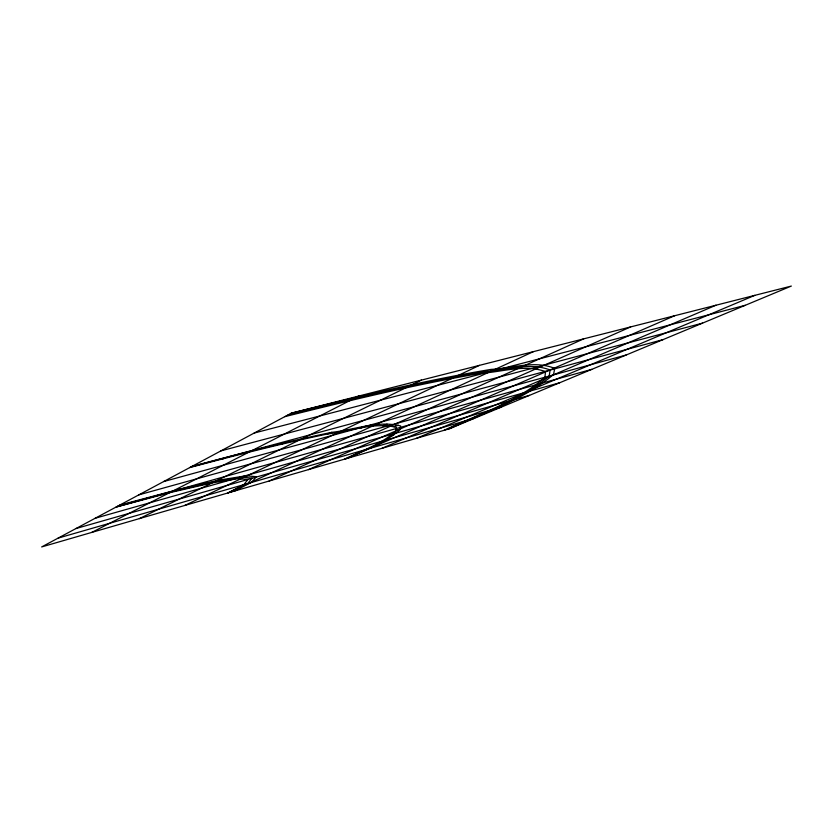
<?xml version="1.0" encoding="UTF-8"?>
<svg xmlns="http://www.w3.org/2000/svg" width="833" height="833" viewBox="0 0 833 833"><rect width="100%" height="100%" fill="white"/><g stroke="black" fill="none" stroke-linecap="round" stroke-linejoin="round"><path stroke-width="1.25" d="M344.518 459.16C361.991 450.653 381.222 444.208 395.904 431.057L396.331 427.391C373.746 421.852 350.152 431.379 327.65 433.962C281.304 443.625 235.447 455.422 189.716 467.594M347.58 458.275C365.416 449.633 384.971 443.01 400.017 429.713L400.621 425.955C378.047 420.113 354.296 429.849 331.753 432.337C284.834 442.084 238.405 454.016 192.1 466.324M291.217 413.21L41.65 546.937L449.56 428.724L791.35 286.063L291.217 413.21C357.43 396.831 423.747 380.535 491.085 369.383C511.931 368.457 534.557 359.981 554.705 368.405L553.581 374.402C523.613 400.027 484.837 412.262 449.56 428.724M231.407 491.949L247.963 483.265L252.139 478.09L241.934 477.247L215.955 481.453L174.024 491.116L117.922 506.068M234.896 490.939L251.91 482.036L256.356 476.705L246.151 475.778L219.808 480.006L177.085 489.825L119.754 505.09M91.755 532.422L358.888 395.998M139.382 518.615L421.446 380.098M222.661 458.973L225.514 457.588M184.707 505.485L479.464 365.354M533.401 351.641L227.898 492.959L243.996 484.483L247.911 479.464L237.728 478.704L212.123 482.901L170.984 492.397L116.099 507.047L559.63 382.774M269.101 481.026L583.683 338.854M308.439 469.625L630.664 326.911M346.049 458.723L674.657 315.728M444.145 430.286C478.298 414.209 516.137 402.537 544.928 377.318L545.5 371.612C524.936 363.917 502.403 372.018 481.349 373.236C415.126 384.409 349.891 400.475 284.761 416.667M446.852 429.505C481.568 413.241 519.875 401.277 549.249 375.86L550.103 370.008C529.736 361.959 507.162 370.237 486.201 371.32C419.426 382.472 353.65 398.663 287.968 414.949M281.085 444.374L284.688 442.823M382.045 448.289L715.953 305.222M416.51 438.293L754.781 295.361M327.65 433.962L331.753 432.337M360.96 428.027L365.312 426.413M382.743 425.757L387.158 424.195M394.019 426.683L398.351 425.205M395.987 430.349L400.132 428.985M389.844 436.294L393.738 435.055M375.704 444.437L379.286 443.343M355.806 454.058L359.033 453.1M58.164 538.097L474.633 418.249M75.97 528.549L501.237 407.15M95.212 518.241L529.517 395.342M138.83 494.864L591.763 369.363M163.664 481.557L626.135 355.014M190.903 466.959L662.985 339.635M220.932 450.872L702.573 323.11M254.18 433.045L745.243 305.305"/></g></svg>
